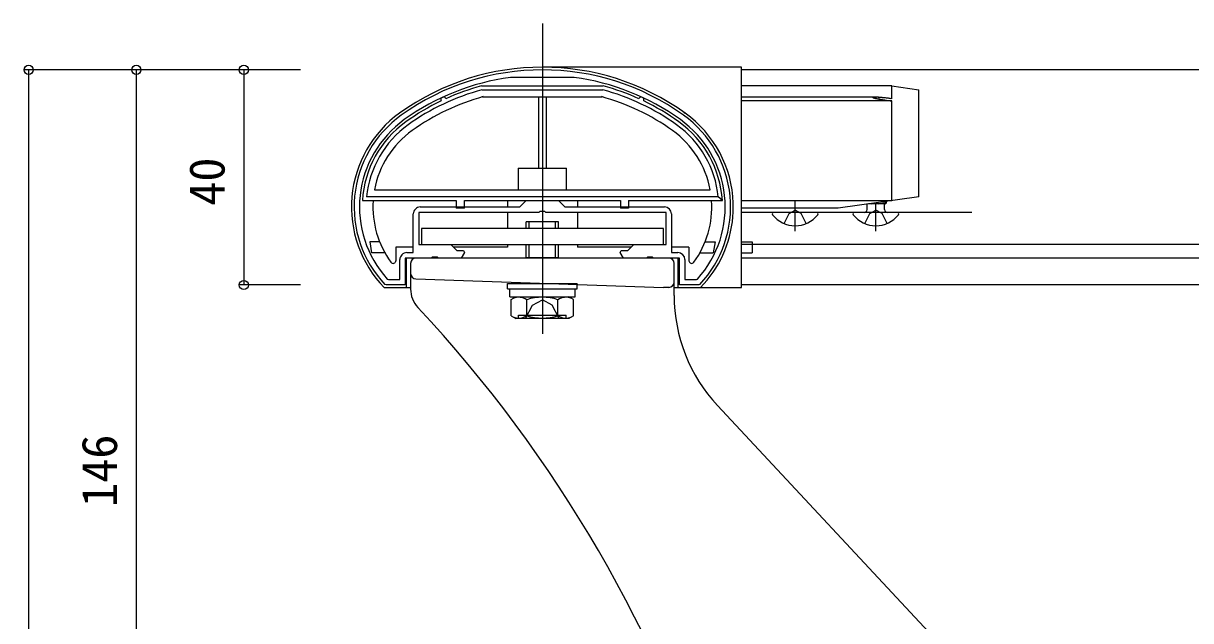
# Model space of a CAD drawing. Units: millimetres, scale not verified. Extents: x -693 to 693, y -1120 to 1121.
# Drawn here: x -387.2 to -170.2, y -643.6 to -532.5 of the extents above; entities that cross this region are included whole.
import ezdxf
from ezdxf.enums import TextEntityAlignment as Align

# ---------------------------------------------------------------- set-up
doc = ezdxf.new("R2010")
doc.units = ezdxf.units.MM
doc.header["$LTSCALE"] = 6
for name, color, linetype in [('0-2_YKK_11', 7, 'Continuous'), ('0-3_YKK_12', 2, 'Continuous'), ('0-4_YKK_13', 4, 'Continuous'), ('0-6_YKK_D', 6, 'Continuous')]:
    doc.layers.add(name, color=color, linetype=linetype)
doc.styles.add('ＭＳ ゴシック', font='')
doc.styles.get('ＭＳ ゴシック').set_extended_font_data('MS Gothic')

msp = doc.modelspace()

# ---------------------------------------------------------------- linework, layer by layer
at = {"layer": '0-2_YKK_11'}
msp.add_line((-286.524, -566.667), (-268.024, -566.667), dxfattribs=at)
for points in [[(-284.784, -542.569), (-284.824, -542.567), (-296.623, -542.567), (-296.663, -542.569)], [(-313.424, -566.667), (-294.924, -566.667), (-293.724, -565.467), (-287.724, -565.467), (-286.524, -566.667)], [(-267.724, -567.667), (-290.053, -567.667), (-290.244, -567.524), (-291.203, -567.524), (-291.394, -567.667), (-313.724, -567.667), (-313.724, -573.667), (-307.724, -573.667), (-306.624, -574.767), (-305.397, -574.767), (-305.2, -575.107), (-305.812, -576.167), (-310.053, -576.167), (-310.244, -576.024), (-311.203, -576.024), (-311.394, -576.167), (-316.224, -576.167), (-316.224, -581.167), (-319.791, -581.167), (-320.009, -581.072)], [(-315.924, -575.167), (-314.724, -575.167), (-314.724, -567.967)], [(-261.438, -581.072), (-261.656, -581.167), (-265.224, -581.167), (-265.224, -576.167), (-270.053, -576.167), (-270.244, -576.024), (-271.203, -576.024), (-271.394, -576.167), (-275.635, -576.167), (-276.247, -575.107), (-276.05, -574.767), (-274.824, -574.767), (-273.724, -573.667), (-267.724, -573.667), (-267.724, -567.667)], [(-266.724, -567.967), (-266.724, -575.167), (-265.524, -575.167)], [(-319.576, -580.068), (-319.353, -580.167), (-317.224, -580.167), (-317.224, -576.467)], [(-264.224, -576.467), (-264.224, -580.167), (-262.094, -580.167), (-261.871, -580.068)]]:
    msp.add_lwpolyline(points, dxfattribs=at)
for centre, radius, start, end in [((-290.724, -586.167), 45, 54.31468, 125.68534), ((-290.724, -586.167), 44, 97.75817, 125.68534), ((-290.724, -586.167), 44, 54.31468, 82.24185), ((-304.724, -566.673), 21, 125.68534, 223.28916), ((-304.724, -566.673), 20, 125.68534, 222.04584), ((-276.724, -566.673), 20, 317.9541, 54.31468), ((-276.724, -566.673), 21, 316.71084, 54.31468), ((-313.424, -567.967), 1.3, 89.99998, 180.00002), ((-268.024, -567.967), 1.3, 0, 89.99998), ((-315.924, -576.467), 1.3, 89.99998, 180.00002), ((-265.524, -576.467), 1.3, 0, 89.99998)]:
    msp.add_arc(centre, radius, start, end, dxfattribs=at)
at = {"layer": '0-3_YKK_12'}
for p, q in [((-253.724, -581.167), (-253.724, -541.167)), ((-34.144, -541.167), (-253.724, -541.167)), ((-210.867, -567.667), (-253.724, -567.667)), ((-151.724, -573.666), (-253.724, -573.666)), ((-151.724, -576.167), (-253.724, -576.167)), ((-34.144, -581.167), (-253.724, -581.167))]:
    msp.add_line(p, q, dxfattribs=at)
at = {"layer": '0-4_YKK_13'}
for p, q in [((-290.724, -532.514), (-290.724, -590.25)), ((-253.724, -540.667), (-290.724, -540.667)), ((-253.724, -581.667), (-253.724, -540.667)), ((-302.048, -544.167), (-279.399, -544.167)), ((-225.724, -544.167), (-253.724, -544.167)), ((-225.724, -546.534), (-225.724, -544.167)), ((-225.724, -544.167), (-220.724, -544.867)), ((-301.955, -544.867), (-279.492, -544.867)), ((-301.848, -546.167), (-279.599, -546.167)), ((-291.474, -546.167), (-291.474, -559.467)), ((-289.974, -559.467), (-289.974, -546.167)), ((-229.119, -546.242), (-253.724, -546.242)), ((-229.056, -546.243), (-229.007, -546.243)), ((-228.839, -546.452), (-228.902, -546.436)), ((-228.802, -546.245), (-228.896, -546.243)), ((-228.833, -546.244), (-228.764, -546.246)), ((-228.802, -546.245), (-228.689, -546.249)), ((-228.6, -546.252), (-228.705, -546.248)), ((-228.613, -546.501), (-228.695, -546.484)), ((-228.487, -546.258), (-228.608, -546.252)), ((-228.562, -546.512), (-228.428, -546.539)), ((-228.365, -546.265), (-228.519, -546.257)), ((-228.234, -546.274), (-228.423, -546.262)), ((-228.209, -546.581), (-228.323, -546.559)), ((-228.318, -546.269), (-228.204, -546.276)), ((-228.155, -546.591), (-227.947, -546.628)), ((-227.936, -546.297), (-228.092, -546.284)), ((-227.996, -546.619), (-227.798, -546.653)), ((-227.766, -546.311), (-227.943, -546.296)), ((-227.579, -546.328), (-227.794, -546.309)), ((-227.458, -546.71), (-227.635, -546.681)), ((-227.375, -546.347), (-227.631, -546.323)), ((-227.153, -546.369), (-227.454, -546.339)), ((-227.421, -546.715), (-227.058, -546.772)), ((-226.913, -546.394), (-227.263, -546.358)), ((-227.194, -546.751), (-226.833, -546.805)), ((-226.651, -546.423), (-227.055, -546.379)), ((-226.947, -546.788), (-226.588, -546.84)), ((-226.368, -546.455), (-226.83, -546.403)), ((-226.678, -546.828), (-226.323, -546.877)), ((-226.386, -546.869), (-226.036, -546.916)), ((-226.322, -546.46), (-226.035, -546.495)), ((-226.069, -546.911), (-225.724, -546.956)), ((-220.724, -564.767), (-220.724, -544.867)), ((-264.407, -549.05), (-264.182, -549.21)), ((-225.724, -546.956), (-253.724, -546.956)), ((-225.724, -565.467), (-225.724, -546.956)), ((-295.224, -559.467), (-295.224, -563.467)), ((-295.224, -559.467), (-286.224, -559.467)), ((-286.224, -563.467), (-286.224, -559.467)), ((-321.927, -563.467), (-259.52, -563.467)), ((-324.186, -565.467), (-306.724, -565.467)), ((-258.02, -564.767), (-323.427, -564.767)), ((-306.724, -565.467), (-306.724, -566.867)), ((-305.224, -566.867), (-305.224, -565.467)), ((-305.224, -565.467), (-276.224, -565.467)), ((-297.224, -565.467), (-297.224, -566.667)), ((-284.224, -565.467), (-284.224, -566.667)), ((-276.224, -565.467), (-276.224, -566.867)), ((-274.724, -565.467), (-274.724, -566.867)), ((-274.724, -565.467), (-257.261, -565.467)), ((-257.261, -565.467), (-258.02, -564.767)), ((-253.724, -565.467), (-225.724, -565.467)), ((-243.724, -571.167), (-243.724, -565.467)), ((-220.724, -564.767), (-235.724, -566.867)), ((-230.359, -567.167), (-230.359, -566.116)), ((-227.083, -566.079), (-230.099, -566.079)), ((-229.514, -566.079), (-228.883, -565.909)), ((-228.724, -571.167), (-228.724, -565.887)), ((-228.271, -566.079), (-226.724, -565.772)), ((-226.724, -565.872), (-227.768, -566.079)), ((-227.089, -567.167), (-227.089, -566.079)), ((-226.954, -565.639), (-226.724, -565.772)), ((-305.224, -566.867), (-306.724, -566.867)), ((-297.224, -567.667), (-297.224, -570.667)), ((-284.224, -567.667), (-284.224, -570.667)), ((-274.724, -566.867), (-276.224, -566.867)), ((-235.724, -566.867), (-253.724, -566.867)), ((-239.748, -567.667), (-247.699, -567.667)), ((-224.748, -567.667), (-232.699, -567.667)), ((-293.731, -570.667), (-293.731, -569.403)), ((-287.731, -569.403), (-293.731, -569.403)), ((-293.191, -570.667), (-293.191, -569.403)), ((-288.271, -570.667), (-288.271, -569.403)), ((-287.731, -570.667), (-287.731, -569.403)), ((-322.828, -573.17), (-322.475, -575.17)), ((-320.973, -573.17), (-322.828, -573.17)), ((-317.974, -574.167), (-317.974, -576.67)), ((-314.724, -574.167), (-317.974, -574.167)), ((-297.224, -574.167), (-307.224, -574.167)), ((-297.224, -573.667), (-297.224, -574.167)), ((-293.731, -576.057), (-293.731, -573.667)), ((-293.191, -576.057), (-293.191, -573.667)), ((-288.271, -576.057), (-288.271, -573.667)), ((-287.731, -576.057), (-287.731, -573.667)), ((-284.224, -573.667), (-284.224, -574.167)), ((-274.224, -574.167), (-284.224, -574.167)), ((-263.474, -574.167), (-266.724, -574.167)), ((-263.474, -574.167), (-263.474, -576.67)), ((-320.022, -575.17), (-322.475, -575.17)), ((-265.474, -576.167), (-315.974, -576.167)), ((-315.974, -581.667), (-315.974, -576.167)), ((-315.224, -577.167), (-315.224, -581.948)), ((-267.224, -576.167), (-314.224, -576.167)), ((-293.191, -576.057), (-293.203, -576.167)), ((-288.271, -576.057), (-288.259, -576.167)), ((-287.749, -576.167), (-287.731, -576.057)), ((-266.224, -583.155), (-266.224, -577.167)), ((-265.474, -581.667), (-265.474, -576.167)), ((-261.425, -575.17), (-258.972, -575.17)), ((-253.724, -575.17), (-251.724, -575.17)), ((-314.258, -580.059), (-268.224, -581.667)), ((-297.231, -580.881), (-284.231, -580.881)), ((-297.231, -581.881), (-297.231, -580.881)), ((-267.189, -581.631), (-268.224, -581.667)), ((-320.133, -581.667), (-315.224, -581.667)), ((-296.788, -581.881), (-284.606, -581.881)), ((-296.788, -583.403), (-296.788, -581.881)), ((-296.788, -583.403), (-284.606, -583.403)), ((-296.505, -583.903), (-295.639, -583.403)), ((-295.639, -583.403), (-285.824, -583.403)), ((-284.958, -583.903), (-285.824, -583.403)), ((-284.606, -583.403), (-284.606, -581.881)), ((-266.224, -581.667), (-253.724, -581.667)), ((-296.505, -586.903), (-296.505, -583.903)), ((-293.618, -586.888), (-293.618, -583.918)), ((-287.844, -586.888), (-287.844, -583.918)), ((-284.958, -586.903), (-284.958, -583.903)), ((-296.505, -586.903), (-295.639, -587.403)), ((-285.824, -587.403), (-295.639, -587.403)), ((-295.163, -586.803), (-286.299, -586.803)), ((-295.163, -587.403), (-295.163, -586.803)), ((-286.299, -587.403), (-286.299, -586.803)), ((-284.958, -586.903), (-285.824, -587.403)), ((-180.998, -686.365), (-258.164, -603.615))]:
    msp.add_line(p, q, dxfattribs=at)
for points in [[(-229.108, -546.381), (-229.151, -546.367), (-229.191, -546.354), (-229.228, -546.339), (-229.259, -546.324), (-229.282, -546.309), (-229.294, -546.294), (-229.292, -546.281), (-229.278, -546.271), (-229.254, -546.262), (-229.222, -546.256), (-229.185, -546.251), (-229.144, -546.247), (-229.102, -546.245)], [(-228.891, -546.243), (-228.971, -546.242), (-229.045, -546.243), (-229.111, -546.245), (-229.17, -546.249), (-229.221, -546.256), (-229.262, -546.265), (-229.291, -546.28), (-229.284, -546.307), (-229.245, -546.331), (-229.191, -546.353), (-229.127, -546.375), (-229.055, -546.397), (-228.974, -546.418), (-228.884, -546.441), (-228.77, -546.467)], [(-228.96, -546.422), (-229.013, -546.408), (-229.062, -546.394)], [(-228.786, -546.464), (-228.679, -546.487), (-228.524, -546.52)], [(-228.436, -546.537), (-228.301, -546.563), (-228.084, -546.603)], [(-228.234, -546.274), (-228.079, -546.285), (-227.943, -546.296)], [(-227.822, -546.649), (-227.63, -546.681), (-227.266, -546.74)], [(-225.724, -546.534), (-226.059, -546.492), (-226.587, -546.43)], [(-255.304, -568.529), (-255.246, -567.663), (-255.224, -566.819), (-255.235, -565.968)], [(-227.083, -566.079), (-226.724, -565.872), (-226.724, -565.772)], [(-245.799, -569.744), (-244.869, -567.878), (-243.724, -567.27)], [(-241.649, -569.744), (-242.579, -567.878), (-243.724, -567.27)], [(-230.799, -569.744), (-229.869, -567.878), (-228.724, -567.27)], [(-226.649, -569.744), (-227.579, -567.878), (-228.724, -567.27)], [(-260.474, -573.17), (-258.619, -573.17), (-258.972, -575.17)], [(-253.724, -573.17), (-251.724, -573.17), (-251.724, -575.17)], [(-293.713, -576.167), (-293.731, -576.057), (-287.731, -576.057)], [(-297.231, -581.881), (-284.231, -581.881), (-284.231, -580.881)], [(-293.831, -587.403), (-292.585, -584.903), (-290.731, -583.918)], [(-287.631, -587.403), (-288.878, -584.903), (-290.731, -583.918)]]:
    msp.add_lwpolyline(points, dxfattribs=at)
msp.add_lwpolyline([(-268.224, -573.667), (-268.224, -570.667), (-313.224, -570.667), (-313.224, -573.667)], close=True, dxfattribs=at)
for centre, radius, start, end in [((-290.724, -586.167), 45.5, 54.31467, 125.68533), ((-290.724, -586.167), 43.5, 105.09019, 114.34142), ((-290.724, -586.167), 43.5, 65.65858, 74.90981), ((-290.724, -586.167), 42.8, 105.21381, 125.68534), ((-290.724, -586.167), 41.5, 105.35889, 125.68534), ((-309.107, -546.742), 0.5, 24.67071, 205.32929), ((-290.724, -586.167), 41.5, 54.31467, 74.64111), ((-290.724, -586.167), 42.8, 54.31467, 74.78619), ((-272.34, -546.742), 0.5, 334.67071, 155.32929), ((-290.724, -586.167), 43.5, 115.65858, 125.68534), ((-290.724, -586.167), 43.5, 54.31467, 64.34142), ((-304.724, -566.673), 21.5, 125.68533, 224.21687), ((-304.724, -566.673), 19.5, 125.68534, 176.453), ((-276.724, -566.673), 19.5, 3.547, 54.31467), ((-276.724, -566.673), 21.5, 1.88029, 54.31467), ((-304.724, -566.673), 18.8, 125.68534, 174.17993), ((-304.724, -566.673), 17.5, 125.68534, 169.44242), ((-276.724, -566.673), 17.5, 10.55758, 54.31467), ((-276.724, -566.673), 18.8, 5.82007, 54.31467), ((-304.724, -566.673), 17.5, 176.15699, 216.01885), ((-276.724, -566.673), 17.5, 323.98115, 3.84301), ((-276.724, -566.673), 21.5, 315.78313, 355.04759), ((-247.699, -567.941), 0.274, 90, 217.71409), ((-243.724, -564.867), 5.3, 217.71409, 322.28591), ((-239.748, -567.941), 0.274, 322.28591, 90), ((-232.699, -567.941), 0.274, 90, 217.71409), ((-228.724, -564.867), 5.3, 217.71409, 322.28591), ((-230.859, -567.167), 0.5, 270, 0), ((-226.589, -567.167), 0.5, 180, 270), ((-224.748, -567.941), 0.274, 322.28591, 90), ((-318.474, -576.67), 0.5, 216.01885, 0), ((-314.224, -577.167), 1, 90, 180), ((-267.224, -577.167), 1, 0, 90), ((-262.974, -576.67), 0.5, 180, 323.98115), ((-314.224, -579.06), 1, 180, 268), ((-267.224, -580.631), 1, 272, 0), ((-310.224, -581.948), 5, 180, 223.06427), ((-295.076, -586.068), 2.598, 55.86369, 115.45615), ((-290.731, -593.025), 9.553, 72.41205, 107.58795), ((-286.387, -586.068), 2.598, 64.54385, 124.13631), ((-236.224, -583.155), 30, 180, 223), ((-496.524, -756.067), 250, 17.19818, 43.06427), ((-295.076, -584.738), 2.598, 244.54385, 304.13631), ((-290.731, -577.781), 9.553, 252.41205, 287.58795), ((-286.387, -584.738), 2.598, 235.86369, 295.45615)]:
    msp.add_arc(centre, radius, start, end, dxfattribs=at)
at = {"layer": '0-6_YKK_D'}
for p, q in [((-335.724, -541.167), (-387.224, -541.167)), ((-386.224, -937.448), (-386.224, -541.167)), ((-335.724, -541.167), (-367.224, -541.167)), ((-366.224, -541.167), (-366.224, -687.448)), ((-335.724, -541.167), (-347.224, -541.167)), ((-346.224, -541.167), (-346.224, -581.167)), ((-335.724, -581.167), (-347.224, -581.167))]:
    msp.add_line(p, q, dxfattribs=at)
for centre in [(-386.224, -541.167), (-366.224, -541.167), (-346.224, -541.167), (-346.224, -581.167)]:
    msp.add_circle(centre, 0.85, dxfattribs=at)

# ---------------------------------------------------------------- texts
at = {"layer": '0-6_YKK_D', "style": 'ＭＳ ゴシック'}
for s, p in [('40', (-347.824, -566.447)), ('146', (-367.824, -622.468))]:
    msp.add_text(s, height=6.598, rotation=90, dxfattribs=at).set_placement(p, align=Align.BOTTOM_LEFT)

doc.saveas('drawing.dxf')
